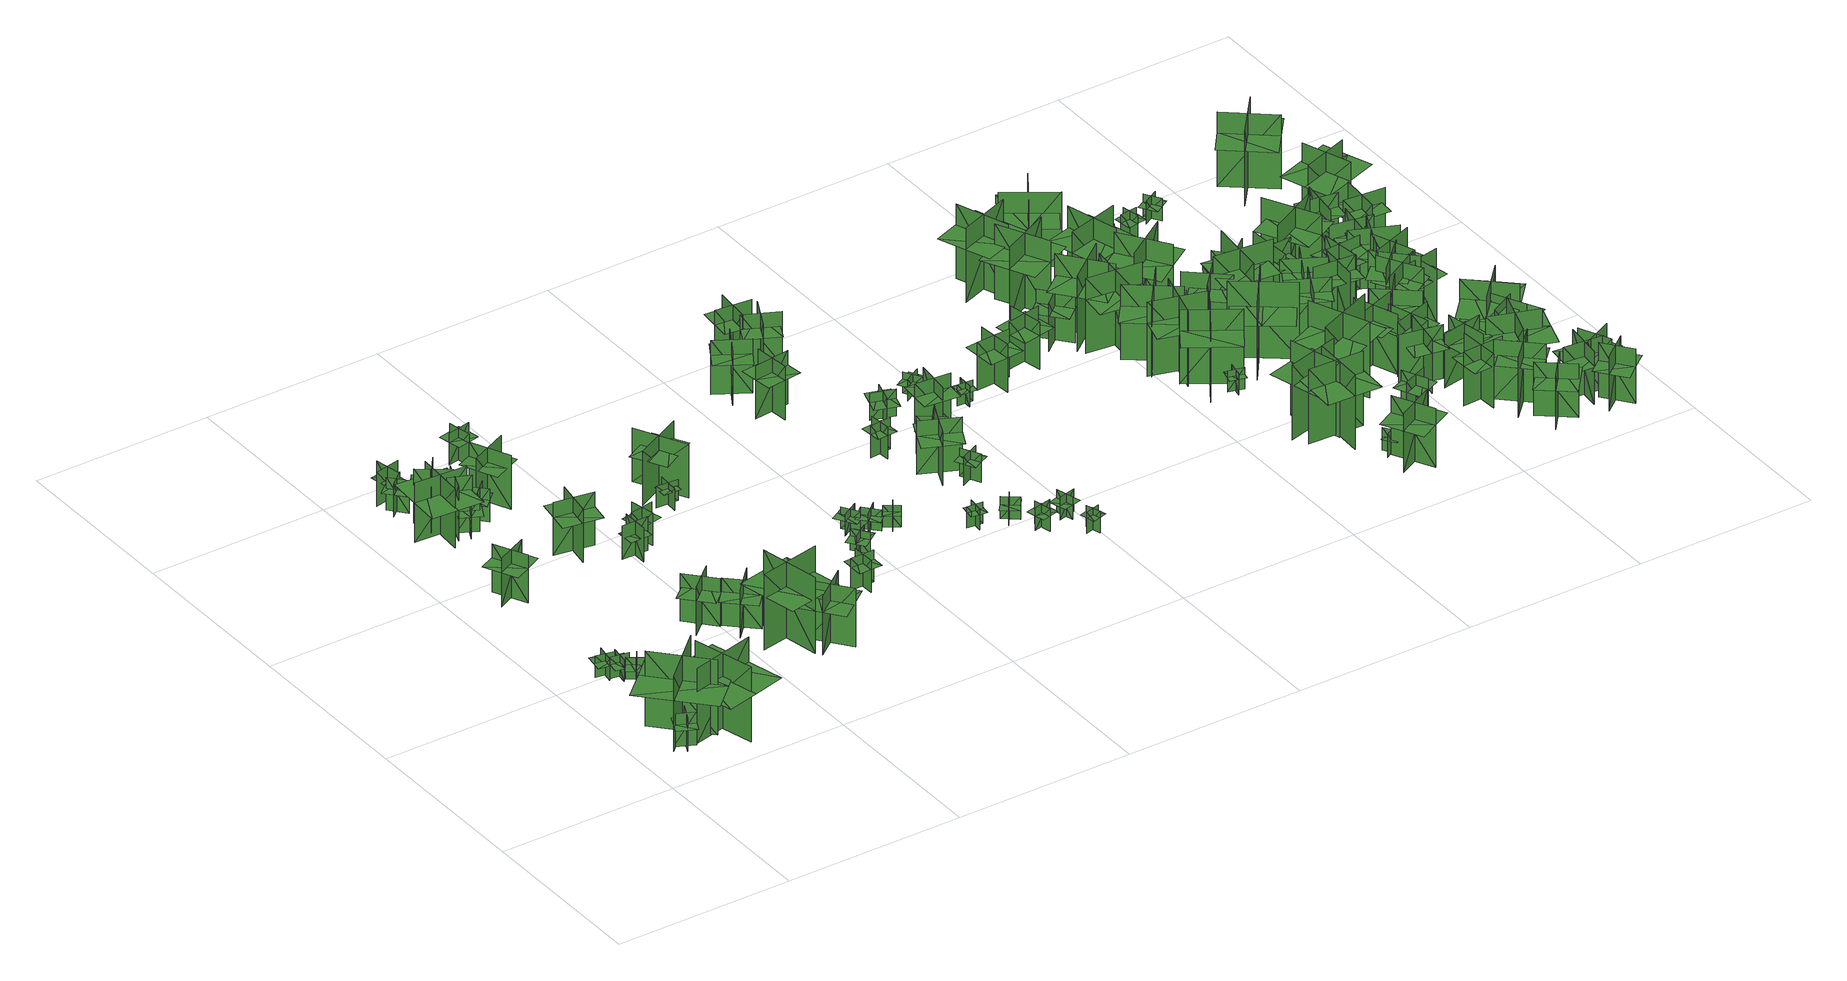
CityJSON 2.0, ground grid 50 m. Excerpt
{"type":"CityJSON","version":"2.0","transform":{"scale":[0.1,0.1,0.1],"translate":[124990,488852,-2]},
"CityObjects":{
"tree1":{"type":"SolitaryVegetationObject","geometry":[{"type":"MultiSurface","lod":"1","boundaries":[[[0,1,2]],[[0,2,3]],[[4,5,6]],[[4,6,7]],[[8,9,10]],[[8,10,11]],[[8,12,13]],[[8,13,9]]]}]},
"tree2":{"type":"SolitaryVegetationObject","geometry":[{"type":"MultiSurface","lod":"1","boundaries":[[[14,15,16]],[[14,16,17]],[[18,19,20]],[[18,20,21]],[[22,23,24]],[[22,24,25]],[[22,25,26]],[[22,26,27]]]}]},
"tree3":{"type":"SolitaryVegetationObject","geometry":[{"type":"MultiSurface","lod":"1","boundaries":[[[28,29,30]],[[28,30,31]],[[32,33,34]],[[32,34,35]],[[36,37,38]],[[36,38,39]],[[36,39,40]],[[36,40,41]]]}]},
"tree4":{"type":"SolitaryVegetationObject","geometry":[{"type":"MultiSurface","lod":"1","boundaries":[[[42,43,44]],[[42,44,45]],[[46,47,48]],[[46,48,49]],[[50,51,52]],[[50,52,53]],[[50,53,54]],[[50,54,55]]]}]},
"tree5":{"type":"SolitaryVegetationObject","geometry":[{"type":"MultiSurface","lod":"1","boundaries":[[[56,57,58]],[[56,58,59]],[[60,61,62]],[[60,62,63]],[[64,65,66]],[[64,66,67]],[[64,67,68]],[[64,68,69]]]}]},
"tree6":{"type":"SolitaryVegetationObject","geometry":[{"type":"MultiSurface","lod":"1","boundaries":[[[70,71,72]],[[70,72,73]],[[74,75,76]],[[74,76,77]],[[78,79,80]],[[78,80,81]],[[78,81,82]],[[78,82,83]]]}]},
"tree7":{"type":"SolitaryVegetationObject","geometry":[{"type":"MultiSurface","lod":"1","boundaries":[[[84,85,86]],[[84,86,87]],[[88,89,90]],[[88,90,91]],[[92,93,94]],[[92,94,95]],[[92,95,96]],[[92,96,97]]]}]},
"tree8":{"type":"SolitaryVegetationObject","geometry":[{"type":"MultiSurface","lod":"1","boundaries":[[[98,99,100]],[[98,100,101]],[[102,103,104]],[[102,104,105]],[[106,107,108]],[[106,108,109]],[[106,109,110]],[[106,110,111]]]}]},
"tree9":{"type":"SolitaryVegetationObject","geometry":[{"type":"MultiSurface","lod":"1","boundaries":[[[112,113,114]],[[112,114,115]],[[116,117,118]],[[116,118,119]],[[120,121,122]],[[120,122,123]],[[120,124,125]],[[120,125,121]]]}]},
"tree10":{"type":"SolitaryVegetationObject","geometry":[{"type":"MultiSurface","lod":"1","boundaries":[[[126,127,128]],[[126,128,129]],[[130,131,132]],[[130,132,133]],[[134,135,136]],[[134,136,137]],[[134,138,139]],[[134,139,135]]]}]},
"tree11":{"type":"SolitaryVegetationObject","geometry":[{"type":"MultiSurface","lod":"1","boundaries":[[[140,141,142]],[[140,142,143]],[[144,145,146]],[[144,146,147]],[[148,149,150]],[[148,150,151]],[[148,152,153]],[[148,153,149]]]}]},
"tree12":{"type":"SolitaryVegetationObject","geometry":[{"type":"MultiSurface","lod":"1","boundaries":[[[154,155,156]],[[154,156,157]],[[158,159,160]],[[158,160,161]],[[162,163,164]],[[162,164,165]],[[162,165,166]],[[162,166,167]]]}]},
"tree13":{"type":"SolitaryVegetationObject","geometry":[{"type":"MultiSurface","lod":"1","boundaries":[[[168,169,170]],[[168,170,171]],[[172,173,174]],[[172,174,175]],[[176,177,178]],[[176,178,179]],[[176,180,181]],[[176,181,177]]]}]},
"tree14":{"type":"SolitaryVegetationObject","geometry":[{"type":"MultiSurface","lod":"1","boundaries":[[[182,183,184]],[[182,184,185]],[[186,187,188]],[[186,188,189]],[[190,191,192]],[[190,192,193]],[[190,193,194]],[[190,194,195]]]}]},
"tree15":{"type":"SolitaryVegetationObject","geometry":[{"type":"MultiSurface","lod":"1","boundaries":[[[196,197,198]],[[196,198,199]],[[200,201,202]],[[200,202,203]],[[204,205,206]],[[204,206,207]],[[204,208,209]],[[204,209,205]]]}]},
"tree16":{"type":"SolitaryVegetationObject","geometry":[{"type":"MultiSurface","lod":"1","boundaries":[[[210,211,212]],[[210,212,213]],[[214,215,216]],[[214,216,217]],[[218,219,220]],[[218,220,221]],[[218,221,222]],[[218,222,223]]]}]},
"tree17":{"type":"SolitaryVegetationObject","geometry":[{"type":"MultiSurface","lod":"1","boundaries":[[[224,225,226]],[[224,226,227]],[[228,229,230]],[[228,230,231]],[[232,233,234]],[[232,234,235]],[[232,235,236]],[[232,236,237]]]}]},
"tree18":{"type":"SolitaryVegetationObject","geometry":[{"type":"MultiSurface","lod":"1","boundaries":[[[238,239,240]],[[238,240,241]],[[242,243,244]],[[242,244,245]],[[246,247,248]],[[246,248,249]],[[246,249,250]],[[246,250,251]]]}]},
"tree19":{"type":"SolitaryVegetationObject","geometry":[{"type":"MultiSurface","lod":"1","boundaries":[[[252,253,254]],[[252,254,255]],[[256,257,258]],[[256,258,259]],[[260,261,262]],[[260,262,263]],[[260,264,265]],[[260,265,261]]]}]},
"tree20":{"type":"SolitaryVegetationObject","geometry":[{"type":"MultiSurface","lod":"1","boundaries":[[[266,267,268]],[[266,268,269]],[[270,271,272]],[[270,272,273]],[[274,275,276]],[[274,276,277]],[[274,277,278]],[[274,278,279]]]}]},
"tree21":{"type":"SolitaryVegetationObject","geometry":[{"type":"MultiSurface","lod":"1","boundaries":[[[280,281,282]],[[280,282,283]],[[284,285,286]],[[284,286,287]],[[288,289,290]],[[288,290,291]],[[288,291,292]],[[288,292,293]]]}]},
"tree22":{"type":"SolitaryVegetationObject","geometry":[{"type":"MultiSurface","lod":"1","boundaries":[[[294,295,296]],[[294,296,297]],[[298,299,300]],[[298,300,301]],[[302,303,304]],[[302,304,305]],[[302,303,306]],[[302,306,307]]]}]},
"tree23":{"type":"SolitaryVegetationObject","geometry":[{"type":"MultiSurface","lod":"1","boundaries":[[[308,309,310]],[[308,310,311]],[[312,313,314]],[[312,314,315]],[[316,317,318]],[[316,318,319]],[[316,319,320]],[[316,320,321]]]}]},
"tree24":{"type":"SolitaryVegetationObject","geometry":[{"type":"MultiSurface","lod":"1","boundaries":[[[322,323,324]],[[322,324,325]],[[326,327,328]],[[326,328,329]],[[330,331,332]],[[330,332,333]],[[330,333,334]],[[330,334,335]]]}]},
"tree25":{"type":"SolitaryVegetationObject","geometry":[{"type":"MultiSurface","lod":"1","boundaries":[[[336,337,338]],[[336,338,339]],[[340,341,342]],[[340,342,343]],[[344,345,346]],[[344,346,347]],[[344,347,348]],[[344,348,349]]]}]},
"tree26":{"type":"SolitaryVegetationObject","geometry":[{"type":"MultiSurface","lod":"1","boundaries":[[[350,351,352]],[[350,352,353]],[[354,355,356]],[[354,356,357]],[[358,359,360]],[[358,360,361]],[[358,361,362]],[[358,362,363]]]}]},
"tree27":{"type":"SolitaryVegetationObject","geometry":[{"type":"MultiSurface","lod":"1","boundaries":[[[364,365,366]],[[364,366,367]],[[368,369,370]],[[368,370,371]],[[372,373,374]],[[372,374,375]],[[372,375,376]],[[372,376,377]]]}]},
"tree28":{"type":"SolitaryVegetationObject","geometry":[{"type":"MultiSurface","lod":"1","boundaries":[[[378,379,380]],[[378,380,381]],[[382,383,384]],[[382,384,385]],[[386,387,388]],[[386,388,389]],[[386,389,390]],[[386,390,391]]]}]},
"tree29":{"type":"SolitaryVegetationObject","geometry":[{"type":"MultiSurface","lod":"1","boundaries":[[[392,393,394]],[[392,394,395]],[[396,397,398]],[[396,398,399]],[[400,401,402]],[[400,402,403]],[[400,403,404]],[[400,404,405]]]}]},
"tree30":{"type":"SolitaryVegetationObject","geometry":[{"type":"MultiSurface","lod":"1","boundaries":[[[406,407,408]],[[406,408,409]],[[410,411,412]],[[410,412,413]],[[414,415,416]],[[414,416,417]],[[414,417,418]],[[414,418,419]]]}]},
"tree31":{"type":"SolitaryVegetationObject","geometry":[{"type":"MultiSurface","lod":"1","boundaries":[[[420,421,422]],[[420,422,423]],[[424,425,426]],[[424,426,427]],[[428,429,430]],[[428,430,431]],[[428,431,432]],[[428,432,433]]]}]},
"tree32":{"type":"SolitaryVegetationObject","geometry":[{"type":"MultiSurface","lod":"1","boundaries":[[[434,435,436]],[[434,436,437]],[[438,439,440]],[[438,440,441]],[[442,443,444]],[[442,444,445]],[[442,445,446]],[[442,446,447]]]}]},
"tree33":{"type":"SolitaryVegetationObject","geometry":[{"type":"MultiSurface","lod":"1","boundaries":[[[448,449,450]],[[448,450,451]],[[452,453,454]],[[452,454,455]],[[456,457,458]],[[456,458,459]],[[456,459,460]],[[456,460,461]]]}]},
"tree34":{"type":"SolitaryVegetationObject","geometry":[{"type":"MultiSurface","lod":"1","boundaries":[[[462,463,464]],[[462,464,465]],[[466,467,468]],[[466,468,469]],[[470,471,472]],[[470,472,473]],[[470,473,474]],[[470,474,475]]]}]},
"tree35":{"type":"SolitaryVegetationObject","geometry":[{"type":"MultiSurface","lod":"1","boundaries":[[[476,477,478]],[[476,478,479]],[[480,481,482]],[[480,482,483]],[[484,485,486]],[[484,486,487]],[[484,487,488]],[[484,488,489]]]}]},
"tree36":{"type":"SolitaryVegetationObject","geometry":[{"type":"MultiSurface","lod":"1","boundaries":[[[490,491,492]],[[490,492,493]],[[494,495,496]],[[494,496,497]],[[498,499,500]],[[498,500,501]],[[498,501,502]],[[498,502,503]]]}]},
"tree37":{"type":"SolitaryVegetationObject","geometry":[{"type":"MultiSurface","lod":"1","boundaries":[[[504,505,506]],[[504,506,507]],[[508,509,510]],[[508,510,511]],[[512,513,514]],[[512,514,515]],[[512,515,516]],[[512,516,517]]]}]},
"tree38":{"type":"SolitaryVegetationObject","geometry":[{"type":"MultiSurface","lod":"1","boundaries":[[[518,519,520]],[[518,520,521]],[[522,523,524]],[[522,524,525]],[[526,527,528]],[[526,528,529]],[[526,529,530]],[[526,530,531]]]}]},
"tree39":{"type":"SolitaryVegetationObject","geometry":[{"type":"MultiSurface","lod":"1","boundaries":[[[532,533,534]],[[532,534,535]],[[536,537,538]],[[536,538,539]],[[540,541,542]],[[540,542,543]],[[540,543,544]],[[540,544,545]]]}]},
"tree40":{"type":"SolitaryVegetationObject","geometry":[{"type":"MultiSurface","lod":"1","boundaries":[[[546,547,548]],[[546,548,549]],[[550,551,552]],[[550,552,553]],[[554,555,556]],[[554,556,557]],[[554,557,558]],[[554,558,559]]]}]},
"tree41":{"type":"SolitaryVegetationObject","geometry":[{"type":"MultiSurface","lod":"1","boundaries":[[[560,561,562]],[[560,562,563]],[[564,565,566]],[[564,566,567]],[[568,569,570]],[[568,570,571]],[[568,571,572]],[[568,572,573]]]}]},
"tree42":{"type":"SolitaryVegetationObject","geometry":[{"type":"MultiSurface","lod":"1","boundaries":[[[574,575,576]],[[574,576,577]],[[578,579,580]],[[578,580,581]],[[582,583,584]],[[582,584,585]],[[582,585,586]],[[582,586,587]]]}]},
"tree43":{"type":"SolitaryVegetationObject","geometry":[{"type":"MultiSurface","lod":"1","boundaries":[[[588,589,590]],[[588,590,591]],[[592,593,594]],[[592,594,595]],[[596,597,598]],[[596,598,599]],[[596,599,600]],[[596,600,601]]]}]},
"tree44":{"type":"SolitaryVegetationObject","geometry":[{"type":"MultiSurface","lod":"1","boundaries":[[[602,603,604]],[[602,604,605]],[[606,607,608]],[[606,608,609]],[[610,611,612]],[[610,612,613]],[[610,613,614]],[[610,614,615]]]}]},
"tree45":{"type":"SolitaryVegetationObject","geometry":[{"type":"MultiSurface","lod":"1","boundaries":[[[616,617,618]],[[616,618,619]],[[620,621,622]],[[620,622,623]],[[624,625,626]],[[624,626,627]],[[624,627,628]],[[624,628,629]]]}]},
"tree46":{"type":"SolitaryVegetationObject","geometry":[{"type":"MultiSurface","lod":"1","boundaries":[[[630,631,632]],[[630,632,633]],[[634,635,636]],[[634,636,637]],[[638,639,640]],[[638,640,641]],[[638,641,642]],[[638,642,643]]]}]},
"tree47":{"type":"SolitaryVegetationObject","geometry":[{"type":"MultiSurface","lod":"1","boundaries":[[[644,645,646]],[[644,646,647]],[[648,649,650]],[[648,650,651]],[[652,653,654]],[[652,654,655]],[[652,655,656]],[[652,656,657]]]}]},
"tree48":{"type":"SolitaryVegetationObject","geometry":[{"type":"MultiSurface","lod":"1","boundaries":[[[658,659,660]],[[658,660,661]],[[662,663,664]],[[662,664,665]],[[666,667,668]],[[666,668,669]],[[666,669,670]],[[666,670,671]]]}]},
"tree49":{"type":"SolitaryVegetationObject","geometry":[{"type":"MultiSurface","lod":"1","boundaries":[[[672,673,674]],[[672,674,675]],[[676,677,678]],[[676,678,679]],[[680,681,682]],[[680,682,683]],[[680,683,684]],[[680,684,685]]]}]},
"tree50":{"type":"SolitaryVegetationObject","geometry":[{"type":"MultiSurface","lod":"1","boundaries":[[[686,687,688]],[[686,688,689]],[[690,691,692]],[[690,692,693]],[[694,695,696]],[[694,696,697]],[[694,697,698]],[[694,698,699]]]}]},
"tree51":{"type":"SolitaryVegetationObject","geometry":[{"type":"MultiSurface","lod":"1","boundaries":[[[700,701,702]],[[700,702,703]],[[704,705,706]],[[704,706,707]],[[708,709,710]],[[708,710,711]],[[708,711,712]],[[708,712,713]]]}]},
"tree52":{"type":"SolitaryVegetationObject","geometry":[{"type":"MultiSurface","lod":"1","boundaries":[[[714,715,716]],[[714,716,717]],[[718,719,720]],[[718,720,721]],[[722,723,724]],[[722,724,725]],[[722,725,726]],[[722,726,727]]]}]},
"tree53":{"type":"SolitaryVegetationObject","geometry":[{"type":"MultiSurface","lod":"1","boundaries":[[[728,729,730]],[[728,730,731]],[[732,733,734]],[[732,734,735]],[[736,737,738]],[[736,738,739]],[[736,739,740]],[[736,740,741]]]}]},
"tree54":{"type":"SolitaryVegetationObject","geometry":[{"type":"MultiSurface","lod":"1","boundaries":[[[742,743,744]],[[742,744,745]],[[746,747,748]],[[746,748,749]],[[750,751,752]],[[750,752,753]],[[750,753,754]],[[750,754,755]]]}]},
"tree55":{"type":"SolitaryVegetationObject","geometry":[{"type":"MultiSurface","lod":"1","boundaries":[[[756,757,758]],[[756,758,759]],[[760,761,762]],[[760,762,763]],[[764,765,766]],[[764,766,767]],[[764,767,768]],[[764,768,769]]]}]},
"tree56":{"type":"SolitaryVegetationObject","geometry":[{"type":"MultiSurface","lod":"1","boundaries":[[[770,771,772]],[[770,772,773]],[[774,775,776]],[[774,776,777]],[[778,779,780]],[[778,780,781]],[[778,781,782]],[[778,782,783]]]}]},
"tree57":{"type":"SolitaryVegetationObject","geometry":[{"type":"MultiSurface","lod":"1","boundaries":[[[784,785,786]],[[784,786,787]],[[788,789,790]],[[788,790,791]],[[792,793,794]],[[792,794,795]],[[792,795,796]],[[792,796,797]]]}]},
"tree58":{"type":"SolitaryVegetationObject","geometry":[{"type":"MultiSurface","lod":"1","boundaries":[[[798,799,800]],[[798,800,801]],[[802,803,804]],[[802,804,805]],[[806,807,808]],[[806,808,809]],[[806,809,810]],[[806,810,811]]]}]},
"tree59":{"type":"SolitaryVegetationObject","geometry":[{"type":"MultiSurface","lod":"1","boundaries":[[[812,813,814]],[[812,814,815]],[[816,817,818]],[[816,818,819]],[[820,821,822]],[[820,822,823]],[[820,823,824]],[[820,824,825]]]}]},
"tree60":{"type":"SolitaryVegetationObject","geometry":[{"type":"MultiSurface","lod":"1","boundaries":[[[826,827,828]],[[826,828,829]],[[830,831,832]],[[830,832,833]],[[834,835,836]],[[834,836,837]],[[834,837,838]],[[834,838,839]]]}]},
"tree61":{"type":"SolitaryVegetationObject","geometry":[{"type":"MultiSurface","lod":"1","boundaries":[[[840,841,842]],[[840,842,843]],[[844,845,846]],[[844,846,847]],[[848,849,850]],[[848,850,851]],[[848,851,852]],[[848,852,853]]]}]},
"tree62":{"type":"SolitaryVegetationObject","geometry":[{"type":"MultiSurface","lod":"1","boundaries":[[[854,855,856]],[[854,856,857]],[[858,859,860]],[[858,860,861]],[[862,863,864]],[[862,864,865]],[[862,865,866]],[[862,866,867]]]}]},
"tree63":{"type":"SolitaryVegetationObject","geometry":[{"type":"MultiSurface","lod":"1","boundaries":[[[868,869,870]],[[868,870,871]],[[872,873,874]],[[872,874,875]],[[876,877,878]],[[876,878,879]],[[876,879,880]],[[876,880,881]]]}]},
"tree64":{"type":"SolitaryVegetationObject","geometry":[{"type":"MultiSurface","lod":"1","boundaries":[[[882,883,884]],[[882,884,885]],[[886,887,888]],[[886,888,889]],[[890,891,892]],[[890,892,893]],[[890,893,894]],[[890,894,895]]]}]},
"tree65":{"type":"SolitaryVegetationObject","geometry":[{"type":"MultiSurface","lod":"1","boundaries":[[[896,897,898]],[[896,898,899]],[[900,901,902]],[[900,902,903]],[[904,905,906]],[[904,906,907]],[[904,907,908]],[[904,908,909]]]}]},
"tree66":{"type":"SolitaryVegetationObject","geometry":[{"type":"MultiSurface","lod":"1","boundaries":[[[910,911,912]],[[910,912,913]],[[914,915,916]],[[914,916,917]],[[918,919,920]],[[918,920,921]],[[918,921,922]],[[918,922,923]]]}]},
"tree67":{"type":"SolitaryVegetationObject","geometry":[{"type":"MultiSurface","lod":"1","boundaries":[[[924,925,926]],[[924,926,927]],[[928,929,930]],[[928,930,931]],[[932,933,934]],[[932,934,935]],[[932,936,937]],[[932,937,933]]]}]},
"tree68":{"type":"SolitaryVegetationObject","geometry":[{"type":"MultiSurface","lod":"1","boundaries":[[[938,939,940]],[[938,940,941]],[[942,943,944]],[[942,944,945]],[[946,947,948]],[[946,948,949]],[[946,949,950]],[[946,950,951]]]}]},
"tree69":{"type":"SolitaryVegetationObject","geometry":[{"type":"MultiSurface","lod":"1","boundaries":[[[952,953,954]],[[952,954,955]],[[956,957,958]],[[956,958,959]],[[960,961,962]],[[960,962,963]],[[960,963,964]],[[960,964,965]]]}]},
"tree70":{"type":"SolitaryVegetationObject","geometry":[{"type":"MultiSurface","lod":"1","boundaries":[[[966,967,968]],[[966,968,969]],[[970,971,972]],[[970,972,973]],[[974,975,976]],[[974,976,977]],[[974,977,978]],[[974,978,979]]]}]},
"tree71":{"type":"SolitaryVegetationObject","geometry":[{"type":"MultiSurface","lod":"1","boundaries":[[[980,981,982]],[[980,982,983]],[[984,985,986]],[[984,986,987]],[[988,989,985]],[[988,985,984]],[[990,991,981]],[[990,981,980]],[[980,981,992]],[[980,992,993]],[[980,994,995]],[[980,995,981]]]}]},
"tree72":{"type":"SolitaryVegetationObject","geometry":[{"type":"MultiSurface","lod":"1","boundaries":[[[996,997,998]],[[996,998,999]],[[1000,1001,1002]],[[1000,1002,1003]],[[1004,1005,1006]],[[1004,1006,1007]],[[1004,1008,1009]],[[1004,1009,1005]]]}]},
"tree73":{"type":"SolitaryVegetationObject","geometry":[{"type":"MultiSurface","lod":"1","boundaries":[[[1010,1011,1012]],[[1010,1012,1013]],[[1014,1015,1016]],[[1014,1016,1017]],[[1018,1019,1020]],[[1018,1020,1021]],[[1018,1022,1023]],[[1018,1023,1019]]]}]},
"tree74":{"type":"SolitaryVegetationObject","geometry":[{"type":"MultiSurface","lod":"1","boundaries":[[[1024,1025,1026]],[[1024,1026,1027]],[[1028,1029,1030]],[[1028,1030,1031]],[[1032,1033,1034]],[[1032,1034,1035]],[[1032,1035,1036]],[[1032,1036,1037]]]}]},
"tree75":{"type":"SolitaryVegetationObject","geometry":[{"type":"MultiSurface","lod":"1","boundaries":[[[1038,1039,1040]],[[1038,1040,1041]],[[1042,1043,1044]],[[1042,1044,1045]],[[1046,1047,1048]],[[1046,1048,1049]],[[1046,1050,1051]],[[1046,1051,1047]]]}]},
"tree76":{"type":"SolitaryVegetationObject","geometry":[{"type":"MultiSurface","lod":"1","boundaries":[[[1052,1053,1054]],[[1052,1054,1055]],[[1056,1057,1058]],[[1056,1058,1059]],[[1060,1061,1062]],[[1060,1062,1063]],[[1060,1064,1065]],[[1060,1065,1061]]]}]},
"tree77":{"type":"SolitaryVegetationObject","geometry":[{"type":"MultiSurface","lod":"1","boundaries":[[[1066,1067,1068]],[[1066,1068,1069]],[[1070,1071,1072]],[[1070,1072,1073]],[[1074,1075,1076]],[[1074,1076,1077]],[[1074,1078,1079]],[[1074,1079,1075]]]}]},
"tree78":{"type":"SolitaryVegetationObject","geometry":[{"type":"MultiSurface","lod":"1","boundaries":[[[1080,1081,1082]],[[1080,1082,1083]],[[1084,1085,1086]],[[1084,1086,1087]],[[1088,1089,1090]],[[1088,1090,1091]],[[1088,1092,1093]],[[1088,1093,1089]]]}]},
"tree79":{"type":"SolitaryVegetationObject","geometry":[{"type":"MultiSurface","lod":"1","boundaries":[[[1094,1095,1096]],[[1094,1096,1097]],[[1098,1099,1100]],[[1098,1100,1101]],[[1102,1103,1104]],[[1102,1104,1105]],[[1102,1106,1107]],[[1102,1107,1103]]]}]},
"tree80":{"type":"SolitaryVegetationObject","geometry":[{"type":"MultiSurface","lod":"1","boundaries":[[[1108,1109,1110]],[[1108,1110,1111]],[[1112,1113,1114]],[[1112,1114,1115]],[[1116,1117,1118]],[[1116,1118,1119]],[[1116,1120,1121]],[[1116,1121,1117]]]}]},
"tree81":{"type":"SolitaryVegetationObject","geometry":[{"type":"MultiSurface","lod":"1","boundaries":[[[1122,1123,1124]],[[1122,1124,1125]],[[1126,1127,1128]],[[1126,1128,1129]],[[1130,1131,1132]],[[1130,1132,1133]],[[1130,1134,1135]],[[1130,1135,1131]]]}]},
"tree82":{"type":"SolitaryVegetationObject","geometry":[{"type":"MultiSurface","lod":"1","boundaries":[[[1136,1137,1138]],[[1136,1138,1139]],[[1140,1141,1142]],[[1140,1142,1143]],[[1144,1145,1146]],[[1144,1146,1147]],[[1144,1147,1148]],[[1144,1148,1149]]]}]},
"tree83":{"type":"SolitaryVegetationObject","geometry":[{"type":"MultiSurface","lod":"1","boundaries":[[[1150,1151,1152]],[[1150,1152,1153]],[[1154,1155,1156]],[[1154,1156,1157]],[[1158,1159,1160]],[[1158,1160,1161]],[[1158,1161,1162]],[[1158,1162,1163]]]}]},
"tree84":{"type":"SolitaryVegetationObject","geometry":[{"type":"MultiSurface","lod":"1","boundaries":[[[1164,1165,1166]],[[1164,1166,1167]],[[1168,1169,1170]],[[1168,1170,1171]],[[1172,1173,1174]],[[1172,1174,1175]],[[1172,1176,1177]],[[1172,1177,1173]]]}]},
"tree85":{"type":"SolitaryVegetationObject","geometry":[{"type":"MultiSurface","lod":"1","boundaries":[[[1178,1179,1180]],[[1178,1180,1181]],[[1182,1183,1184]],[[1182,1184,1185]],[[1186,1187,1188]],[[1186,1188,1189]],[[1186,1190,1191]],[[1186,1191,1187]]]}]},
"tree86":{"type":"SolitaryVegetationObject","geometry":[{"type":"MultiSurface","lod":"1","boundaries":[[[1192,1193,1194]],[[1192,1194,1195]],[[1196,1197,1198]],[[1196,1198,1199]],[[1200,1201,1202]],[[1200,1202,1203]],[[1200,1204,1205]],[[1200,1205,1201]]]}]},
"tree87":{"type":"SolitaryVegetationObject","geometry":[{"type":"MultiSurface","lod":"1","boundaries":[[[1206,1207,1208]],[[1206,1208,1209]],[[1210,1211,1212]],[[1210,1212,1213]],[[1214,1215,1216]],[[1214,1216,1217]],[[1214,1218,1219]],[[1214,1219,1215]]]}]},
"tree88":{"type":"SolitaryVegetationObject","geometry":[{"type":"MultiSurface","lod":"1","boundaries":[[[1220,1221,1222]],[[1220,1222,1223]],[[1224,1225,1226]],[[1224,1226,1227]],[[1228,1229,1230]],[[1228,1230,1231]],[[1228,1232,1233]],[[1228,1233,1229]]]}]},
"tree89":{"type":"SolitaryVegetationObject","geometry":[{"type":"MultiSurface","lod":"1","boundaries":[[[1234,1235,1236]],[[1234,1236,1237]],[[1238,1239,1240]],[[1238,1240,1241]],[[1242,1243,1244]],[[1242,1244,1245]],[[1242,1245,1246]],[[1242,1246,1247]]]}]},
"tree90":{"type":"SolitaryVegetationObject","geometry":[{"type":"MultiSurface","lod":"1","boundaries":[[[1248,1249,1250]],[[1248,1250,1251]],[[1252,1253,1254]],[[1252,1254,1255]],[[1256,1257,1258]],[[1256,1258,1259]],[[1256,1260,1261]],[[1256,1261,1257]]]}]},
"tree91":{"type":"SolitaryVegetationObject","geometry":[{"type":"MultiSurface","lod":"1","boundaries":[[[1262,1263,1264]],[[1262,1264,1265]],[[1266,1267,1268]],[[1266,1268,1269]],[[1270,1271,1272]],[[1270,1272,1273]],[[1270,1274,1275]],[[1270,1275,1271]]]}]},
"tree92":{"type":"SolitaryVegetationObject","geometry":[{"type":"MultiSurface","lod":"1","boundaries":[[[1276,1277,1278]],[[1276,1278,1279]],[[1280,1281,1282]],[[1280,1282,1283]],[[1284,1285,1286]],[[1284,1286,1287]],[[1284,1287,1288]],[[1284,1288,1289]]]}]},
"tree93":{"type":"SolitaryVegetationObject","geometry":[{"type":"MultiSurface","lod":"1","boundaries":[[[1290,1291,1292]],[[1290,1292,1293]],[[1294,1295,1296]],[[1294,1296,1297]],[[1298,1299,1300]],[[1298,1300,1301]],[[1298,1301,1302]],[[1298,1302,1303]]]}]},
"tree94":{"type":"SolitaryVegetationObject","geometry":[{"type":"MultiSurface","lod":"1","boundaries":[[[1304,1305,1306]],[[1304,1306,1307]],[[1308,1309,1310]],[[1308,1310,1311]],[[1312,1313,1314]],[[1312,1314,1315]],[[1312,1316,1317]],[[1312,1317,1313]]]}]},
"tree95":{"type":"SolitaryVegetationObject","geometry":[{"type":"MultiSurface","lod":"1","boundaries":[[[1318,1319,1320]],[[1318,1320,1321]],[[1322,1323,1324]],[[1322,1324,1325]],[[1326,1327,1328]],[[1326,1328,1329]],[[1326,1330,1331]],[[1326,1331,1327]]]}]},
"tree96":{"type":"SolitaryVegetationObject","geometry":[{"type":"MultiSurface","lod":"1","boundaries":[[[1332,1333,1334]],[[1332,1334,1335]],[[1336,1337,1338]],[[1336,1338,1339]],[[1340,1341,1342]],[[1340,1342,1343]],[[1340,1344,1345]],[[1340,1345,1341]]]}]},
"tree97":{"type":"SolitaryVegetationObject","geometry":[{"type":"MultiSurface","lod":"1","boundaries":[[[1346,1347,1348]],[[1346,1348,1349]],[[1350,1351,1352]],[[1350,1352,1353]],[[1354,1355,1356]],[[1354,1356,1357]],[[1354,1358,1359]],[[1354,1359,1355]]]}]},
"tree98":{"type":"SolitaryVegetationObject","geometry":[{"type":"MultiSurface","lod":"1","boundaries":[[[1360,1361,1362]],[[1360,1362,1363]],[[1364,1365,1366]],[[1364,1366,1367]],[[1368,1369,1370]],[[1368,1370,1371]],[[1368,1372,1373]],[[1368,1373,1369]]]}]},
"tree99":{"type":"SolitaryVegetationObject","geometry":[{"type":"MultiSurface","lod":"1","boundaries":[[[1374,1375,1376]],[[1374,1376,1377]],[[1378,1379,1380]],[[1378,1380,1381]],[[1382,1383,1384]],[[1382,1384,1385]],[[1382,1386,1387]],[[1382,1387,1383]]]}]},
"tree100":{"type":"SolitaryVegetationObject","geometry":[{"type":"MultiSurface","lod":"1","boundaries":[[[1388,1389,1390]],[[1388,1390,1391]],[[1392,1393,1394]],[[1392,1394,1395]],[[1396,1397,1398]],[[1396,1398,1399]],[[1396,1399,1400]],[[1396,1400,1401]]]}]},
"tree101":{"type":"SolitaryVegetationObject","geometry":[{"type":"MultiSurface","lod":"1","boundaries":[[[1402,1403,1404]],[[1402,1404,1405]],[[1406,1407,1408]],[[1406,1408,1409]],[[1410,1411,1412]],[[1410,1412,1413]],[[1410,1413,1414]],[[1410,1414,1415]]]}]},
"tree102":{"type":"SolitaryVegetationObject","geometry":[{"type":"MultiSurface","lod":"1","boundaries":[[[1416,1417,1418]],[[1416,1418,1419]],[[1420,1421,1422]],[[1420,1422,1423]],[[1424,1425,1426]],[[1424,1426,1427]],[[1424,1428,1429]],[[1424,1429,1425]]]}]},
"tree103":{"type":"SolitaryVegetationObject","geometry":[{"type":"MultiSurface","lod":"1","boundaries":[[[1430,1431,1432]],[[1430,1432,1433]],[[1434,1435,1436]],[[1434,1436,1437]],[[1438,1439,1440]],[[1438,1440,1441]],[[1438,1442,1443]],[[1438,1443,1439]]]}]},
"tree104":{"type":"SolitaryVegetationObject","geometry":[{"type":"MultiSurface","lod":"1","boundaries":[[[1444,1445,1446]],[[1444,1446,1447]],[[1448,1449,1450]],[[1448,1450,1451]],[[1452,1453,1454]],[[1452,1454,1455]],[[1452,1456,1457]],[[1452,1457,1453]]]}]},
"tree105":{"type":"SolitaryVegetationObject","geometry":[{"type":"MultiSurface","lod":"1","boundaries":[[[1458,1459,1460]],[[1458,1460,1461]],[[1462,1463,1464]],[[1462,1464,1465]],[[1466,1467,1468]],[[1466,1468,1469]],[[1466,1469,1470]],[[1466,1470,1471]]]}]},
"tree106":{"type":"SolitaryVegetationObject","geometry":[{"type":"MultiSurface","lod":"1","boundaries":[[[1472,1473,1474]],[[1472,1474,1475]],[[1476,1477,1478]],[[1476,1478,1479]],[[1480,1481,1482]],[[1480,1482,1483]],[[1480,1483,1484]],[[1480,1484,1485]]]}]}
},
"vertices":[
[129,139,27],[105,88,27],[105,88,122],[129,139,122],[88,124,27],[139,100,27],[139,100,122],[88,124,122],[88,124,91],[139,100,91],[153,128,91],[101,152,91],[75,96,91],[126,72,91],
[215,236,25],[215,236,242],[78,109,242],[78,109,25],[208,110,25],[208,110,242],[85,242,242],[85,242,25],[227,90,171],[296,154,171],[143,318,171],[74,254,171],[5,190,171],[158,26,171],
[150,112,20],[150,112,237],[332,157,237],[332,157,20],[217,219,20],[217,219,237],[261,44,237],[261,44,20],[211,246,167],[120,223,167],[174,5,167],[265,28,167],[356,51,167],[301,269,167],
[138,510,25],[138,510,87],[129,457,87],[129,457,25],[158,480,25],[158,480,87],[107,489,87],[107,489,25],[166,478,67],[171,505,67],[107,516,67],[103,489,67],[98,463,67],[161,452,67],
[184,455,26],[184,455,88],[131,462,88],[131,462,26],[155,434,26],[155,434,88],[162,485,88],[162,485,26],[154,426,68],[180,422,68],[189,486,68],[162,489,68],[136,493,68],[127,429,68],
[206,408,27],[206,408,89],[163,440,89],[163,440,27],[170,404,27],[170,404,89],[200,445,89],[200,445,27],[165,397,69],[187,381,69],[225,433,69],[203,449,69],[182,465,69],[144,413,69],
[83,855,42],[172,899,42],[172,899,181],[83,855,181],[146,833,42],[101,922,42],[101,922,181],[146,833,181],[146,833,142],[190,855,142],[146,944,142],[101,922,142],[57,900,142],[101,811,142],
[84,1230,27],[84,1230,198],[231,1222,198],[231,1222,27],[160,1295,27],[160,1295,198],[151,1153,198],[151,1153,27],[161,1317,142],[88,1321,142],[77,1145,142],[151,1141,142],[224,1136,142],[235,1312,142],
[146,1344,27],[108,1387,27],[108,1387,122],[146,1344,122],[149,1388,27],[106,1351,27],[106,1351,122],[149,1388,122],[149,1388,91],[106,1351,91],[126,1327,91],[169,1364,91],[128,1411,91],[85,1374,91],
[203,1239,32],[126,1295,32],[126,1295,189],[203,1239,189],[192,1311,32],[136,1235,32],[136,1235,189],[192,1311,189],[192,1311,138],[136,1235,138],[177,1204,138],[234,1280,138],[150,1342,138],[94,1265,138],
[212,1264,26],[176,1176,26],[176,1176,183],[212,1264,183],[145,1236,26],[233,1200,26],[233,1200,183],[145,1236,183],[145,1236,132],[233,1200,132],[252,1248,132],[164,1284,132],[125,1188,132],[213,1152,132],
[144,1389,24],[130,1461,24],[130,1461,122],[144,1389,122],[173,1432,24],[101,1418,24],[101,1418,122],[173,1432,122],[165,1431,85],[159,1461,85],[108,1451,85],[114,1421,85],[120,1391,85],[171,1401,85],
[190,1205,28],[241,1179,28],[241,1179,122],[190,1205,122],[204,1163,28],[230,1214,28],[230,1214,122],[204,1163,122],[204,1163,91],[230,1214,91],[202,1228,91],[176,1177,91],[232,1149,91],[258,1200,91],
[469,480,45],[402,554,45],[402,554,183],[469,480,183],[473,546,45],[398,480,45],[398,480,183],[473,546,183],[473,546,144],[440,583,144],[365,517,144],[398,480,144],[432,443,144],[506,509,144],
[292,1244,26],[251,1205,26],[251,1205,120],[292,1244,120],[248,1245,26],[287,1204,26],[287,1204,120],[248,1245,120],[248,1245,89],[287,1204,89],[310,1225,89],[271,1267,89],[226,1224,89],[265,1182,89],
[478,408,47],[547,480,47],[547,480,185],[478,408,185],[544,410,47],[472,478,47],[472,478,185],[544,410,185],[544,410,146],[579,446,146],[506,514,146],[472,478,146],[438,442,146],[510,373,146],
[397,1046,17],[379,937,17],[379,937,171],[397,1046,171],[337,1004,17],[446,986,17],[446,986,171],[337,1004,171],[337,1004,128],[327,949,128],[437,931,128],[446,986,128],[455,1040,128],[346,1058,128],
[596,258,39],[563,431,39],[563,431,258],[596,258,258],[675,374,39],[502,341,39],[502,341,258],[675,374,258],[606,271,188],[686,288,188],[650,460,188],[571,444,188],[491,427,188],[527,255,188],
[365,1227,20],[315,1334,20],[315,1334,176],[365,1227,176],[396,1314,20],[289,1265,20],[289,1265,176],[396,1314,176],[360,1236,136],[315,1334,136],[272,1314,136],[318,1216,136],[403,1255,136],[357,1353,136],
[617,320,41],[691,224,41],[691,224,210],[617,320,210],[606,240,41],[702,314,41],[702,314,210],[606,240,210],[606,240,163],[643,192,163],[739,266,163],[702,314,163],[665,362,163],[569,288,163],
[462,891,20],[536,891,20],[536,891,118],[462,891,118],[499,854,20],[499,928,20],[499,928,118],[499,854,118],[499,863,81],[530,863,81],[530,915,81],[499,915,81],[468,915,81],[469,862,81],
[581,939,24],[512,925,24],[512,925,118],[581,939,118],[540,965,24],[555,896,24],[555,896,118],[540,965,118],[580,941,87],[511,927,87],[518,892,87],[587,907,87],[505,955,87],[574,969,87],
[376,1507,23],[389,1442,23],[389,1442,115],[376,1507,115],[351,1471,23],[416,1484,23],[416,1484,115],[351,1471,115],[351,1471,89],[357,1438,89],[422,1451,89],[416,1484,89],[409,1516,89],[344,1503,89],
[721,1030,21],[659,1033,21],[659,1033,83],[721,1030,83],[694,1061,21],[694,1061,83],[690,999,83],[690,999,21],[716,1030,67],[716,1051,67],[668,1052,67],[667,1031,67],[667,1010,67],[716,1009,67],
[901,454,29],[834,454,29],[834,454,121],[901,454,121],[869,485,29],[870,419,29],[870,419,121],[869,485,121],[869,485,95],[836,485,95],[836,419,95],[870,419,95],[903,419,95],[902,486,95],
[781,1137,17],[642,1067,17],[642,1067,172],[781,1137,172],[681,1169,17],[681,1169,172],[752,1030,172],[752,1030,17],[769,1131,131],[743,1176,131],[637,1117,131],[663,1072,131],[688,1027,131],[794,1086,131],
[969,567,24],[969,567,86],[939,610,86],[939,610,24],[934,574,24],[934,574,86],[976,603,86],[976,603,24],[928,569,66],[943,547,66],[995,584,66],[980,606,66],[964,628,66],[912,591,66],
[964,667,25],[964,667,87],[1010,694,87],[1010,694,25],[973,701,25],[973,701,87],[1000,657,87],[1000,657,25],[969,708,67],[946,695,67],[979,639,67],[1002,653,67],[1025,667,67],[992,722,67],
[1009,634,27],[1009,634,89],[1048,670,89],[1048,670,27],[1011,670,27],[1011,670,89],[1046,632,89],[1046,632,27],[1006,676,69],[986,658,69],[1029,611,69],[1049,629,69],[1069,647,69],[1026,694,69],
[1066,614,28],[1092,651,28],[1092,651,90],[1066,614,90],[1095,619,28],[1059,645,28],[1059,645,90],[1095,619,90],[1095,619,73],[1108,637,73],[1072,663,73],[1059,645,73],[1046,627,73],[1083,601,73],
[1269,524,26],[1226,529,26],[1226,529,87],[1269,524,87],[1252,547,26],[1246,503,26],[1246,503,87],[1252,547,87],[1252,547,70],[1230,550,70],[1224,506,70],[1246,503,70],[1268,500,70],[1274,544,70],
[1345,520,27],[1315,480,27],[1315,480,91],[1345,520,91],[1315,516,27],[1315,516,91],[1355,485,91],[1355,485,27],[1315,516,68],[1298,494,68],[1339,463,68],[1355,485,68],[1371,507,68],[1331,537,68],
[1126,1279,23],[1137,1178,23],[1137,1178,177],[1126,1279,177],[1079,1221,23],[1181,1232,23],[1181,1232,178],[1079,1221,177],[1079,1221,137],[1084,1172,137],[1186,1183,137],[1181,1232,137],[1176,1281,137],[1074,1270,137],
[1071,1308,19],[1123,1396,19],[1123,1396,174],[1071,1308,174],[1143,1327,19],[1055,1379,19],[1055,1379,174],[1143,1327,174],[1143,1327,133],[1168,1370,133],[1079,1421,133],[1055,1379,133],[1030,1336,133],[1118,1285,133],
[1376,456,23],[1387,406,23],[1387,406,88],[1376,456,88],[1359,429,23],[1359,429,88],[1409,441,88],[1409,441,23],[1359,429,65],[1366,403,65],[1415,414,65],[1409,441,65],[1402,467,65],[1353,456,65],
[1271,924,25],[1210,919,25],[1210,919,117],[1271,924,117],[1237,953,25],[1242,891,25],[1242,891,117],[1237,953,117],[1237,953,93],[1207,950,93],[1212,889,93],[1242,891,93],[1271,894,93],[1266,955,93],
[1334,826,21],[1289,725,21],[1289,725,175],[1334,826,175],[1265,800,21],[1366,754,21],[1366,754,175],[1265,800,175],[1265,800,132],[1242,749,132],[1343,704,132],[1366,754,132],[1389,805,132],[1288,850,132],
[1379,714,27],[1326,688,27],[1326,688,109],[1379,714,109],[1341,727,27],[1368,674,27],[1368,674,109],[1341,727,109],[1341,727,86],[1315,714,86],[1342,661,86],[1368,674,86],[1394,687,86],[1368,740,86],
[1497,360,23],[1454,348,23],[1454,348,84],[1497,360,84],[1471,374,23],[1483,332,23],[1483,332,84],[1471,374,84],[1471,374,67],[1450,368,67],[1462,326,67],[1483,332,67],[1504,338,67],[1492,380,67],
[1434,432,24],[1482,445,24],[1482,445,89],[1434,432,89],[1461,417,24],[1461,417,89],[1447,466,89],[1447,466,24],[1461,417,66],[1487,424,66],[1473,473,66],[1447,466,66],[1421,458,66],[1434,410,66],
[1378,833,20],[1317,880,20],[1317,880,128],[1378,833,128],[1372,884,20],[1324,823,20],[1324,823,128],[1372,884,128],[1372,884,98],[1341,908,98],[1294,846,98],[1324,823,98],[1355,799,98],[1402,860,98],
[1241,1474,19],[1139,1484,19],[1139,1484,174],[1241,1474,174],[1193,1531,19],[1183,1429,19],[1183,1429,174],[1193,1531,174],[1193,1531,133],[1144,1536,133],[1134,1434,133],[1183,1429,133],[1232,1425,133],[1242,1527,133],
[1271,1388,19],[1179,1433,19],[1179,1433,174],[1271,1388,174],[1246,1459,19],[1201,1367,19],[1201,1367,174],[1246,1459,174],[1246,1459,133],[1202,1480,133],[1157,1388,133],[1201,1367,133],[1245,1345,133],[1290,1437,133],
[1306,1062,22],[1306,1062,100],[1369,1042,100],[1369,1042,22],[1346,1082,22],[1346,1082,100],[1327,1021,100],[1327,1021,22],[1349,1092,74],[1317,1102,74],[1293,1026,74],[1325,1015,74],[1357,1005,74],[1381,1082,74],
[1418,913,18],[1428,1012,18],[1428,1012,156],[1418,913,156],[1470,954,18],[1371,964,18],[1371,964,156],[1470,954,156],[1470,954,117],[1475,1004,117],[1376,1014,117],[1371,964,117],[1366,915,117],[1465,905,117],
[1440,1116,22],[1440,1116,84],[1467,1070,84],[1467,1070,22],[1475,1106,22],[1475,1106,84],[1430,1080,84],[1430,1080,22],[1482,1110,64],[1468,1133,64],[1413,1101,64],[1426,1078,64],[1439,1055,64],[1495,1087,64],
[1538,972,23],[1540,1016,23],[1540,1016,84],[1538,972,84],[1560,991,23],[1516,994,23],[1516,994,84],[1560,991,84],[1560,991,67],[1561,1013,67],[1517,1016,67],[1516,994,67],[1514,972,67],[1558,969,67],
[1699,1038,16],[1600,1032,16],[1600,1032,155],[1699,1038,155],[1649,1083,16],[1656,983,16],[1656,983,155],[1649,1083,155],[1649,1083,116],[1600,1079,116],[1606,980,116],[1656,983,116],[1705,986,116],[1699,1086,116],
[1814,1082,17],[1716,1064,17],[1716,1064,155],[1814,1082,155],[1759,1120,17],[1777,1022,17],[1777,1022,155],[1759,1120,155],[1759,1120,116],[1710,1111,116],[1728,1013,116],[1777,1022,116],[1826,1031,116],[1808,1129,116],
[1919,1142,16],[1842,1078,16],[1842,1078,155],[1919,1142,155],[1853,1148,16],[1916,1072,16],[1916,1072,155],[1853,1148,155],[1853,1148,116],[1814,1116,116],[1878,1040,116],[1916,1072,116],[1955,1103,116],[1891,1180,116],
[1797,1366,20],[1942,1420,20],[1942,1420,235],[1797,1366,235],[1890,1322,20],[1837,1468,20],[1837,1468,235],[1890,1322,235],[1890,1322,175],[1963,1349,175],[1910,1494,175],[1837,1468,175],[1764,1441,175],[1818,1296,175],
[1837,1237,17],[1976,1307,17],[1976,1307,233],[1837,1237,233],[1935,1205,17],[1865,1343,17],[1865,1343,233],[1935,1205,233],[1935,1205,172],[2004,1240,172],[1935,1378,172],[1865,1343,172],[1796,1308,172],[1866,1170,172],
[2007,1032,17],[1911,1153,17],[1911,1153,233],[2007,1032,233],[2020,1134,17],[1898,1038,17],[1898,1038,233],[2020,1134,233],[2020,1134,172],[1972,1195,172],[1850,1099,172],[1898,1038,172],[1946,977,172],[2068,1073,172],
[1983,938,17],[2000,1092,17],[2000,1092,233],[1983,938,233],[2064,1002,17],[1910,1019,17],[1910,1019,233],[2064,1002,233],[2064,1002,172],[2072,1079,172],[1918,1096,172],[1910,1019,172],[1901,942,172],[2055,925,172],
[1983,841,18],[2078,963,18],[2078,963,234],[1983,841,234],[2086,853,18],[1964,948,18],[1964,948,234],[2086,853,234],[2086,853,173],[2133,914,173],[2011,1009,173],[1964,948,173],[1916,887,173],[2038,792,173],
[2032,756,18],[2074,905,18],[2074,905,234],[2032,756,234],[2123,806,18],[1974,848,18],[1974,848,234],[2123,806,234],[2123,806,173],[2144,881,173],[1995,923,173],[1974,848,173],[1953,774,173],[2102,731,173],
[2119,794,20],[2035,664,20],[2035,664,235],[2119,794,235],[2018,773,20],[2148,689,20],[2148,689,235],[2018,773,235],[2018,773,175],[1976,708,175],[2106,624,175],[2148,689,175],[2190,754,175],[2060,838,175],
[2087,668,28],[2130,657,28],[2130,657,89],[2087,668,89],[2102,643,28],[2112,686,28],[2112,686,89],[2102,643,89],[2102,643,72],[2123,637,72],[2134,680,72],[2112,686,72],[2091,691,72],[2080,648,72],
[2251,453,22],[2101,412,22],[2101,412,238],[2251,453,238],[2161,505,22],[2202,355,22],[2202,355,238],[2161,505,238],[2161,505,177],[2087,485,177],[2127,335,177],[2202,355,177],[2277,376,177],[2236,525,177],
[2276,363,26],[2121,370,26],[2121,370,241],[2276,363,241],[2207,439,26],[2200,285,26],[2200,285,241],[2207,439,241],[2207,439,181],[2129,443,181],[2122,288,181],[2200,285,181],[2277,281,181],[2284,436,181],
[2271,192,36],[2244,233,36],[2244,233,102],[2271,192,102],[2278,226,36],[2237,199,36],[2237,199,102],[2278,226,102],[2274,223,77],[2262,240,77],[2233,221,77],[2245,204,77],[2256,187,77],[2285,206,77],
[2232,123,35],[2339,180,35],[2339,180,205],[2232,123,205],[2309,98,35],[2252,206,35],[2252,206,205],[2309,98,205],[2309,98,157],[2363,127,157],[2306,234,157],[2252,206,157],[2198,177,157],[2255,70,157],
[2098,1162,17],[2057,1311,17],[2057,1311,232],[2098,1162,232],[2150,1252,17],[2001,1210,17],[2001,1210,232],[2150,1252,232],[2150,1252,172],[2129,1326,172],[1980,1285,172],[2001,1210,172],[2021,1136,172],[2171,1177,172],
[1955,1461,14],[2084,1375,14],[2084,1375,229],[1955,1461,229],[1975,1359,14],[2061,1489,14],[2061,1489,229],[1975,1359,229],[1975,1359,169],[2040,1317,169],[2125,1446,169],[2061,1489,169],[1996,1531,169],[1911,1402,169],
[2071,1045,17],[2199,1131,17],[2199,1131,232],[2071,1045,232],[2172,1025,17],[2086,1153,17],[2086,1153,232],[2172,1025,232],[2172,1025,172],[2236,1068,172],[2150,1196,172],[2086,1153,172],[2021,1110,172],[2107,981,172],
[2188,688,15],[2293,830,15],[2293,830,235],[2188,688,235],[2326,709,15],[2185,814,15],[2185,814,235],[2326,709,235],[2204,690,164],[2271,643,164],[2373,786,164],[2307,833,164],[2240,880,164],[2138,737,164],
[2258,975,19],[2171,878,19],[2171,878,191],[2258,975,191],[2155,968,19],[2252,882,19],[2252,882,191],[2155,968,191],[2250,966,147],[2171,878,147],[2209,844,147],[2288,932,147],[2212,1001,147],[2133,912,147],
[2426,575,18],[2263,506,18],[2263,506,238],[2426,575,238],[2296,628,18],[2365,465,18],[2365,465,238],[2296,628,238],[2411,582,167],[2377,657,167],[2217,585,167],[2250,511,167],[2283,436,167],[2444,508,167],
[2427,303,31],[2395,373,31],[2395,373,138],[2427,303,138],[2446,351,31],[2375,319,31],[2375,319,138],[2446,351,138],[2446,351,108],[2430,386,108],[2359,355,108],[2375,319,108],[2391,284,108],[2462,316,108],
[2135,1320,20],[2092,1347,20],[2092,1347,84],[2135,1320,84],[2128,1350,20],[2128,1350,84],[2101,1308,84],[2101,1308,20],[2128,1350,61],[2104,1365,61],[2078,1322,61],[2101,1308,61],[2124,1293,61],[2151,1336,61],
[2287,970,91],[2214,949,91],[2225,910,91],[2298,932,91],[2263,923,91],[2242,996,91],[2237,995,161],[2258,922,161],[2258,922,21],[2237,995,21],[2287,973,21],[2213,952,21],[2214,949,161],[2287,970,161],[2277,1007,91],[2203,986,91],
[2381,902,17],[2217,920,17],[2217,920,237],[2381,902,237],[2298,1003,17],[2281,839,17],[2281,839,237],[2298,1003,237],[2367,903,180],[2217,920,180],[2210,855,180],[2360,838,180],[2374,968,180],[2224,984,180],
[2354,907,17],[2271,1007,17],[2271,1007,189],[2354,907,189],[2363,1009,17],[2263,926,17],[2263,926,189],[2363,1009,189],[2347,916,144],[2271,1007,144],[2231,974,144],[2307,883,144],[2386,948,144],[2310,1040,144],
[2182,1359,21],[2232,1367,21],[2232,1367,86],[2182,1359,86],[2207,1341,21],[2207,1341,86],[2199,1391,86],[2199,1391,21],[2207,1341,63],[2234,1345,63],[2226,1395,63],[2199,1391,63],[2172,1386,63],[2180,1337,63],
[2517,504,24],[2496,388,24],[2496,388,180],[2517,504,180],[2441,450,24],[2557,429,24],[2557,429,180],[2441,450,180],[2515,494,140],[2496,388,140],[2542,380,140],[2561,486,140],[2469,503,140],[2450,396,140],
[2487,523,11],[2442,645,11],[2442,645,184],[2487,523,184],[2530,617,11],[2408,572,11],[2408,572,184],[2530,617,184],[2483,534,139],[2442,645,139],[2394,628,139],[2435,516,139],[2531,551,139],[2491,663,139],
[2353,818,17],[2458,764,17],[2458,764,173],[2353,818,173],[2382,729,17],[2436,835,17],[2436,835,173],[2382,729,173],[2362,814,133],[2458,764,133],[2479,806,133],[2383,855,133],[2341,772,133],[2437,723,133],
[2646,306,24],[2528,299,24],[2528,299,180],[2646,306,180],[2576,368,24],[2583,250,24],[2583,250,180],[2576,368,180],[2636,306,140],[2528,299,140],[2531,253,140],[2639,259,140],[2634,352,140],[2526,346,140],
[2403,1020,16],[2410,890,16],[2410,890,188],[2403,1020,188],[2335,943,16],[2465,949,16],[2465,949,188],[2335,943,188],[2404,1009,144],[2410,890,144],[2461,892,144],[2455,1011,144],[2353,1006,144],[2358,887,144],
[2592,550,12],[2480,513,12],[2480,513,169],[2592,550,169],[2508,592,12],[2546,479,12],[2546,479,169],[2508,592,169],[2583,547,128],[2480,513,128],[2495,469,128],[2597,503,128],[2568,591,128],[2465,557,128],
[2410,814,19],[2468,917,19],[2468,917,175],[2410,814,175],[2500,840,19],[2397,898,19],[2397,898,175],[2500,840,175],[2415,823,135],[2468,917,135],[2427,940,135],[2374,846,135],[2456,800,135],[2508,895,135],
[2317,1396,22],[2267,1390,22],[2267,1390,87],[2317,1396,87],[2292,1415,22],[2292,1415,87],[2299,1365,87],[2299,1365,22],[2292,1415,64],[2265,1411,64],[2272,1361,64],[2299,1365,64],[2326,1368,64],[2319,1419,64],
[2722,88,33],[2637,158,33],[2637,158,187],[2722,88,187],[2716,161,33],[2645,76,33],[2645,76,187],[2716,161,187],[2716,161,144],[2673,196,144],[2602,111,144],[2645,76,144],[2688,41,144],[2758,126,144],
[2597,576,11],[2496,658,11],[2496,658,183],[2597,576,183],[2585,678,11],[2504,578,11],[2504,578,183],[2585,678,183],[2588,583,139],[2496,658,139],[2464,618,139],[2556,543,139],[2621,623,139],[2528,698,139],
[2544,403,15],[2660,425,15],[2660,425,171],[2544,403,171],[2621,351,15],[2599,467,15],[2599,467,171],[2621,351,171],[2554,405,131],[2660,425,131],[2651,471,131],[2545,451,131],[2562,359,131],[2668,379,131],
[2611,291,19],[2704,202,19],[2704,202,191],[2611,291,191],[2613,189,19],[2703,283,19],[2703,283,191],[2613,189,191],[2619,284,147],[2704,202,147],[2740,239,147],[2654,321,147],[2583,247,147],[2669,164,147],
[2444,823,17],[2562,813,17],[2562,813,174],[2444,823,174],[2505,752,17],[2515,870,17],[2515,870,174],[2505,752,174],[2454,822,133],[2562,813,133],[2566,860,133],[2458,869,133],[2450,776,133],[2558,767,133],
[2464,1074,15],[2540,927,15],[2540,927,235],[2464,1074,235],[2426,949,15],[2572,1025,15],[2572,1025,235],[2426,949,235],[2471,1062,178],[2540,927,178],[2598,957,178],[2529,1092,178],[2413,1032,178],[2482,897,178],
[2397,1433,20],[2354,1407,20],[2354,1407,85],[2397,1433,85],[2367,1440,20],[2367,1440,85],[2393,1397,85],[2393,1397,20],[2367,1440,62],[2343,1426,62],[2370,1383,62],[2393,1397,62],[2416,1411,62],[2390,1455,62],
[2561,808,18],[2550,925,18],[2550,925,174],[2561,808,174],[2620,880,18],[2503,869,18],[2503,869,174],[2620,880,174],[2560,818,134],[2550,925,134],[2504,921,134],[2514,813,134],[2607,822,134],[2597,930,134],
[2591,769,12],[2656,657,12],[2656,657,184],[2591,769,184],[2565,670,12],[2678,735,12],[2678,735,184],[2565,670,184],[2597,760,139],[2656,657,139],[2701,682,139],[2641,785,139],[2552,734,139],[2612,631,139],
[2751,441,11],[2751,441,181],[2704,301,181],[2704,301,11],[2794,351,11],[2794,351,181],[2659,396,181],[2659,396,11],[2814,344,126],[2838,414,126],[2670,470,126],[2647,400,126],[2624,330,126],[2791,274,126],
[2791,123,26],[2803,233,26],[2803,233,180],[2791,123,180],[2849,169,26],[2739,180,26],[2739,180,180],[2849,169,180],[2849,169,137],[2855,224,137],[2745,235,137],[2739,180,137],[2733,125,137],[2843,114,137],
[2577,704,13],[2669,795,13],[2669,795,186],[2577,704,186],[2679,704,13],[2588,796,13],[2588,796,186],[2679,704,186],[2584,712,141],[2669,795,141],[2633,832,141],[2548,748,141],[2621,675,141],[2705,759,141],
[2799,71,32],[2873,130,32],[2873,130,190],[2799,71,190],[2871,63,32],[2813,137,32],[2813,137,190],[2871,63,190],[2871,63,139],[2813,137,139],[2772,105,139],[2831,30,139],[2912,95,139],[2853,169,139],
[2678,729,16],[2632,851,16],[2632,851,189],[2678,729,189],[2720,823,16],[2598,777,16],[2598,777,189],[2720,823,189],[2674,740,144],[2632,851,144],[2584,833,144],[2626,722,144],[2722,758,144],[2681,869,144],
[2885,206,24],[2799,165,24],[2799,165,181],[2885,206,181],[2816,230,24],[2857,144,24],[2857,144,181],[2816,230,181],[2816,230,130],[2857,144,130],[2904,167,130],[2863,252,130],[2769,208,130],[2810,122,130],
[2689,650,16],[2667,766,16],[2667,766,172],[2689,650,172],[2741,728,16],[2625,705,16],[2625,705,172],[2741,728,172],[2687,660,132],[2667,766,132],[2621,757,132],[2642,651,132],[2733,669,132],[2713,775,132],
[2618,806,14],[2670,925,14],[2670,925,187],[2618,806,187],[2714,844,14],[2594,896,14],[2594,896,187],[2714,844,187],[2623,816,142],[2670,925,142],[2623,946,142],[2576,837,142],[2670,796,142],[2717,905,142],
[2815,478,6],[2815,478,176],[2707,577,176],[2707,577,6],[2716,476,6],[2716,476,176],[2812,580,176],[2812,580,6],[2701,459,121],[2756,410,121],[2875,540,121],[2820,590,121],[2766,639,121],[2647,509,121],
[2833,511,6],[2833,511,145],[2726,456,145],[2726,456,6],[2806,434,6],[2806,434,145],[2753,537,145],[2753,537,6],[2815,418,100],[2868,446,100],[2802,574,100],[2748,546,100],[2695,519,100],[2761,391,100],
[2589,965,11],[2705,944,11],[2705,944,167],[2589,965,167],[2643,889,11],[2663,1005,11],[2663,1005,167],[2643,889,167],[2599,963,127],[2705,944,127],[2713,990,127],[2607,1009,127],[2591,917,127],[2697,899,127],
[2566,1082,18],[2683,1065,18],[2683,1065,174],[2566,1082,174],[2623,1008,18],[2639,1125,18],[2639,1125,174],[2623,1008,174],[2576,1081,134],[2683,1065,134],[2690,1112,134],[2583,1127,134],[2570,1034,134],[2677,1019,134],
[2796,1028,11],[2679,1038,11],[2679,1038,167],[2796,1028,167],[2736,1099,11],[2726,981,11],[2726,981,167],[2736,1099,167],[2786,1029,127],[2679,1038,127],[2675,992,127],[2782,982,127],[2790,1075,127],[2683,1085,127],
[2699,1466,14],[2601,1346,14],[2601,1346,229],[2699,1466,229],[2596,1456,14],[2717,1358,14],[2717,1358,229],[2596,1456,229],[2596,1456,169],[2548,1396,169],[2668,1298,169],[2717,1358,169],[2765,1418,169],[2645,1516,169],
[2726,1283,15],[2726,1283,185],[2775,1145,185],[2775,1145,15],[2814,1239,15],[2814,1239,185],[2681,1191,185],[2681,1191,15],[2835,1246,130],[2810,1315,130],[2644,1256,130],[2669,1187,130],[2693,1118,130],[2860,1177,130]
]}
